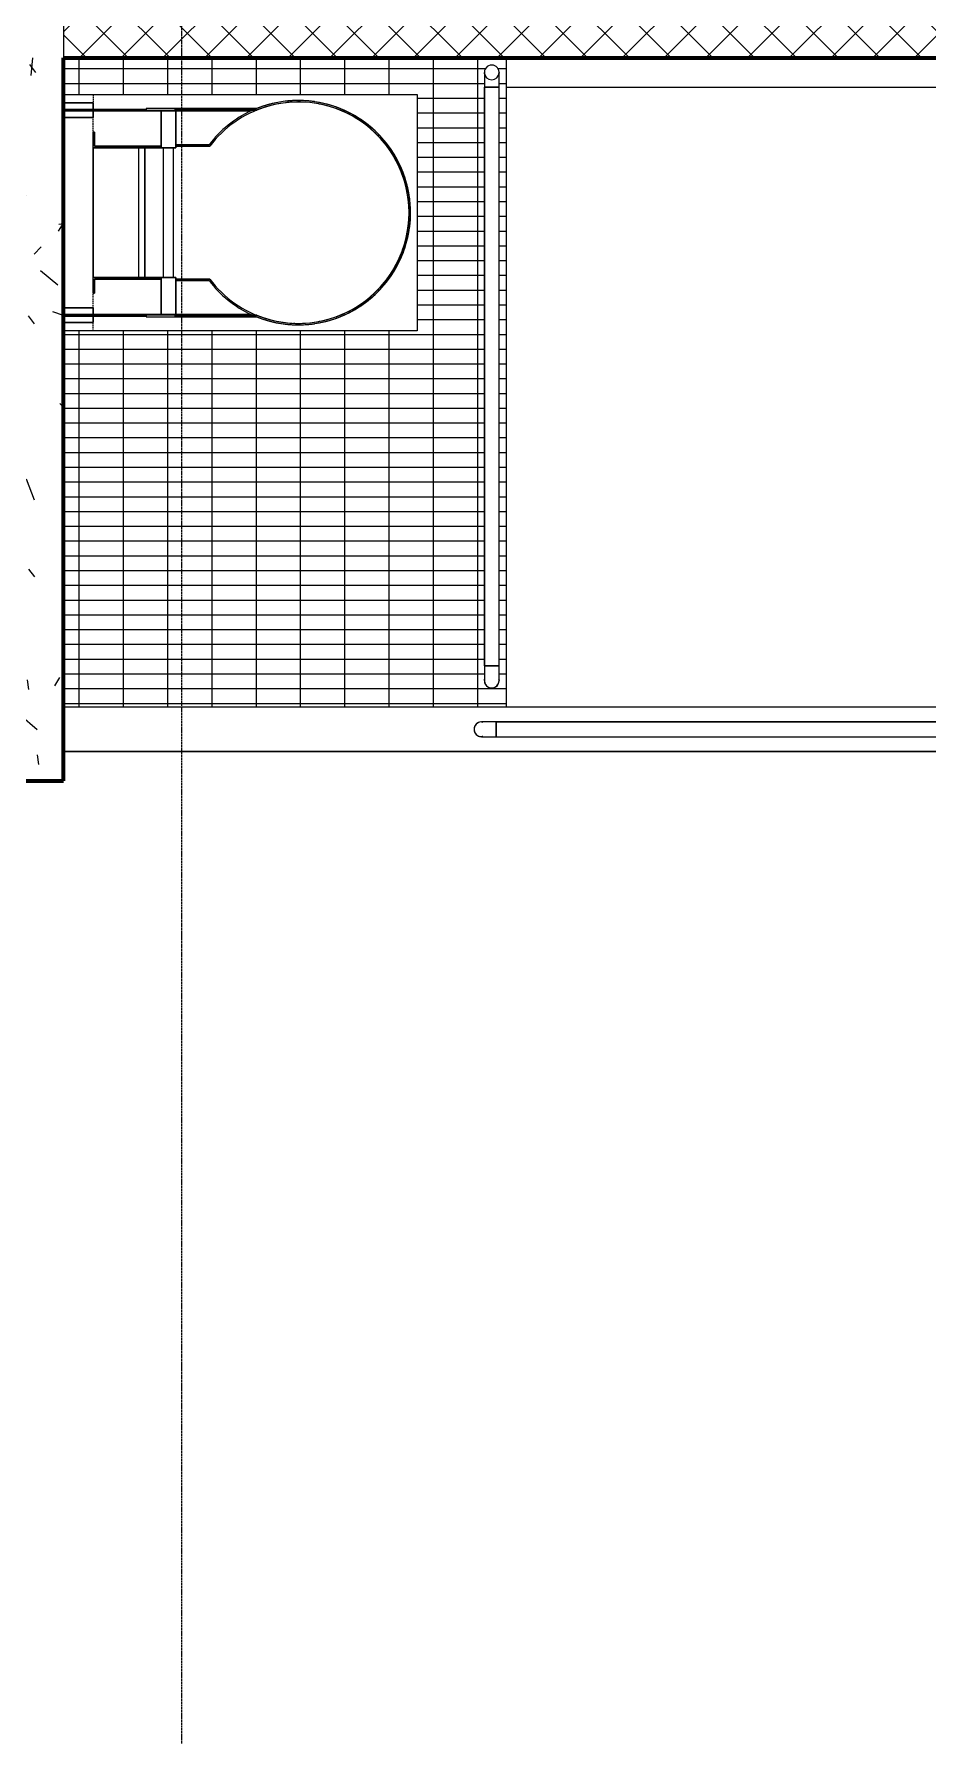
# Model space of a CAD drawing. Header units: millimetres. Extents: x -4391136 to -1798569, y -886572 to -291056.
# Drawn here: x -2668504 to -2665476, y -512834 to -507069 of the extents above; entities that cross this region are included whole.
import ezdxf

# ---------------------------------------------------------------- set-up
doc = ezdxf.new("R2010")
doc.units = ezdxf.units.MM
doc.linetypes.add('Xref-C-1-PP17-AR-2214-01-B$0$DPA_Grid _ Level 100', pattern=[10, 5.5, -1.6, 1.3, -1.6])
doc.linetypes.add('Xref-C-1-PP17-AR-2214-01-B$0$Hidden', pattern=[7.1438, 4.7625, -2.3813])
doc.layers.add('000 - 0_HIDE_OBJ_FRAMING_DEF_DIMS', color=7, linetype='Continuous', plot=False)
for name, color, linetype in [('Xref-C-1-PP17-AR-2214-01-B$0$A-DETL-MBND', 7, 'Xref-C-1-PP17-AR-2214-01-B$0$Hidden'), ('Xref-C-1-PP17-AR-2214-01-B$0$A-FLOR-E', 7, 'Continuous'), ('Xref-C-1-PP17-AR-2214-01-B$0$A-FLOR-HRAL', 7, 'Continuous'), ('Xref-C-1-PP17-AR-2214-01-B$0$A-FLOR-PATT', 7, 'Continuous'), ('Xref-C-1-PP17-AR-2214-01-B$0$A-GENM', 7, 'Continuous'), ('Xref-C-1-PP17-AR-2214-01-B$0$A-Wall', 7, 'Continuous'), ('Xref-C-1-PP17-AR-2214-01-B$0$A-WALL-PATT', 7, 'Continuous'), ('Xref-C-1-PP17-AR-2214-01-B$0$S-BEAM', 7, 'Continuous'), ('Xref-C-1-PP17-AR-2214-01-B$0$WALL-E', 7, 'Continuous')]:
    doc.layers.add(name, color=color, linetype=linetype)

# ---------------------------------------------------------------- blocks, each defined once
blk = doc.blocks.new('Xref-C-1-PP17-AR-2214-01-B$0$Top Rail Type - Top Rail_Internal_-V22-ENTRANCE 2 - LOWER ROOF FLOOR PLAN01-flat-1')
at = {"layer": 'Xref-C-1-PP17-AR-2214-01-B$0$A-FLOR-HRAL', "color": 7, "lineweight": 9}
for p, q in [((-2733777.7, -509398.9), (-2733777.7, -509448.9)), ((-2733777.7, -509398.9), (-2730337.7, -509398.9)), ((-2730337.7, -509398.9), (-2730337.7, -509448.9)), ((-2733777.7, -509448.9), (-2730337.7, -509448.9))]:
    blk.add_line(p, q, dxfattribs=at)
blk = doc.blocks.new('Xref-C-1-PP17-AR-2214-01-B$0$Top Rail Type - Top Rail_Internal_-12332625-ENTRANCE 2 - LOWER ROOF FLOOR PLAN01-flat-1')
at = {"layer": 'Xref-C-1-PP17-AR-2214-01-B$0$A-FLOR-HRAL', "color": 7, "lineweight": 9}
for p, q in [((-2730337.7, -509398.9), (-2733777.7, -509398.9)), ((-2733777.7, -509448.1), (-2733777.7, -509399.8)), ((-2733777.7, -509399.8), (-2733777.7, -509448.1)), ((-2730337.7, -509448.1), (-2730337.7, -509399.8)), ((-2730337.7, -509399.8), (-2730337.7, -509448.1)), ((-2733777.7, -509448.9), (-2730337.7, -509448.9))]:
    blk.add_line(p, q, dxfattribs=at)
blk = doc.blocks.new('Xref-C-1-PP17-AR-2214-01-B$0$Railing - Post Start-V9-ENTRANCE 2 - LOWER ROOF FLOOR PLAN01-flat-1')
at = {"layer": 'Xref-C-1-PP17-AR-2214-01-B$0$A-FLOR-HRAL', "color": 7, "lineweight": 9}
for p, q in [((50, 50), (0, 50)), ((0, 0), (24.5, 0)), ((50, 0.9), (50, 49.1)), ((50, 49.1), (50, 0.9)), ((50, 25), (50, 49.1)), ((50, 49.1), (50, 25)), ((50, 25), (50, 0.9)), ((50, 0.9), (50, 25))]:
    blk.add_line(p, q, dxfattribs=at)
at = {"layer": 'Xref-C-1-PP17-AR-2214-01-B$0$A-FLOR-HRAL', "color": 7, "lineweight": 9, "flags": 128}
for points in [[(50, 50), (48, 50), (46, 50), (44, 50), (42, 50), (40.1, 50), (38.1, 50), (36.2, 50), (34.3, 50), (32.4, 50), (30.5, 50), (28.7, 50), (26.9, 50), (25.2, 50), (23.4, 50), (21.8, 50), (20.1, 50), (18.6, 50), (17, 50), (15.6, 50), (14.1, 50), (12.8, 50), (11.5, 50), (10.2, 50), (9, 50), (7.9, 50), (6.9, 50), (5.9, 50), (5, 50), (4.2, 50), (3.4, 50), (2.7, 50), (2.1, 50), (1.6, 50), (1.1, 50), (0.7, 50), (0.4, 50), (0.2, 50), (0.1, 50), (0, 50), (0, 50)], [(0, 0), (0, 0), (0.2, 0), (0.4, 0), (0.6, 0), (1, 0), (1.4, 0), (1.9, 0), (2.5, 0), (3.2, 0), (3.9, 0), (4.8, 0), (5.7, 0), (6.6, 0), (7.6, 0), (8.7, 0), (9.9, 0), (11.1, 0), (12.4, 0), (13.8, 0), (15.2, 0), (16.6, 0), (18.1, 0), (19.7, 0), (21.3, 0), (23, 0), (24.7, 0), (26.4, 0), (28.2, 0), (30, 0), (31.9, 0), (33.8, 0), (35.7, 0), (37.6, 0), (39.5, 0), (41.5, 0), (43.5, 0), (45.5, 0), (47.5, 0), (49.5, 0), (50, 0)]]:
    blk.add_lwpolyline(points, dxfattribs=at)
at = {"layer": 'Xref-C-1-PP17-AR-2214-01-B$0$A-FLOR-HRAL', "color": 7, "lineweight": 9}
for points in [[(4.8, 49.5), (4.8, 49.5, 0.048149), (0, 50)], [(0, 50), (0, 50, -0.048194), (4.8, 49.5)], [(4.8, 0.5), (4.8, 0.5, -0.048149), (0, 0)], [(0, 0), (0, 0, 0.048194), (4.8, 0.5)]]:
    blk.add_lwpolyline(points, format="xyb", dxfattribs=at)
for start, end in [(90, 270), (80.73193, 180), (180, 279.84735)]:
    blk.add_arc((0, 25), 25, start, end, dxfattribs=at)
blk = doc.blocks.new('Xref-C-1-PP17-AR-2214-01-B$0$Railing - Post End-V10-ENTRANCE 2 - LOWER ROOF FLOOR PLAN01-flat-2')
at = {"layer": 'Xref-C-1-PP17-AR-2214-01-B$0$A-FLOR-HRAL', "color": 7, "lineweight": 9}
for p, q in [((-50, 0.9), (-50, 49.1)), ((-50, 49.1), (-50, 0.9)), ((-50, 25), (-50, 49.1)), ((-50, 49.1), (-50, 25)), ((-50, 25), (-50, 0.9)), ((-50, 0.9), (-50, 25)), ((-50, 0), (0, 0)), ((0, 50), (-24.5, 50))]:
    blk.add_line(p, q, dxfattribs=at)
at = {"layer": 'Xref-C-1-PP17-AR-2214-01-B$0$A-FLOR-HRAL', "color": 7, "lineweight": 9, "flags": 128}
for points in [[(0, 50), (0, 50), (-0.2, 50), (-0.4, 50), (-0.6, 50), (-1, 50), (-1.4, 50), (-1.9, 50), (-2.5, 50), (-3.2, 50), (-3.9, 50), (-4.8, 50), (-5.7, 50), (-6.6, 50), (-7.6, 50), (-8.7, 50), (-9.9, 50), (-11.1, 50), (-12.4, 50), (-13.8, 50), (-15.2, 50), (-16.6, 50), (-18.1, 50), (-19.7, 50), (-21.3, 50), (-23, 50), (-24.7, 50), (-26.4, 50), (-28.2, 50), (-30, 50), (-31.9, 50), (-33.8, 50), (-35.7, 50), (-37.6, 50), (-39.5, 50), (-41.5, 50), (-43.5, 50), (-45.5, 50), (-47.5, 50), (-49.5, 50), (-50, 50)], [(-50, 0), (-48, 0), (-46, 0), (-44, 0), (-42, 0), (-40.1, 0), (-38.1, 0), (-36.2, 0), (-34.3, 0), (-32.4, 0), (-30.5, 0), (-28.7, 0), (-26.9, 0), (-25.2, 0), (-23.4, 0), (-21.8, 0), (-20.1, 0), (-18.6, 0), (-17, 0), (-15.6, 0), (-14.1, 0), (-12.8, 0), (-11.5, 0), (-10.2, 0), (-9, 0), (-7.9, 0), (-6.9, 0), (-5.9, 0), (-5, 0), (-4.2, 0), (-3.4, 0), (-2.7, 0), (-2.1, 0), (-1.6, 0), (-1.1, 0), (-0.7, 0), (-0.4, 0), (-0.2, 0), (-0.1, 0), (0, 0), (0, 0)]]:
    blk.add_lwpolyline(points, dxfattribs=at)
at = {"layer": 'Xref-C-1-PP17-AR-2214-01-B$0$A-FLOR-HRAL', "color": 7, "lineweight": 9}
for points in [[(-4.8, 49.5), (-4.8, 49.5, -0.048149), (0, 50)], [(0, 50), (0, 50, 0.048194), (-4.8, 49.5)], [(-4.8, 0.5), (-4.8, 0.5, 0.048149), (0, 0)], [(0, 0), (0, 0, -0.048194), (-4.8, 0.5)]]:
    blk.add_lwpolyline(points, format="xyb", dxfattribs=at)
for start, end in [(90, 270), (0, 99.84735), (260.73193, 0)]:
    blk.add_arc((0, 25), 25, start, end, dxfattribs=at)
blk = doc.blocks.new('Xref-C-1-PP17-AR-2214-01-B$0$Railing - Railing-12332619-ENTRANCE 2 - LOWER ROOF FLOOR PLAN01-flat-1')
at = {"layer": 'Xref-C-1-PP17-AR-2214-01-B$0$A-FLOR-HRAL', "color": 7, "lineweight": 9}
for p, q in [((-2730337.7, -509398.9), (-2733777.7, -509398.9)), ((-2733777.7, -509399.8), (-2733777.7, -509448.1)), ((-2733777.7, -509448.1), (-2733777.7, -509399.8)), ((-2730337.7, -509399.8), (-2730337.7, -509448.1)), ((-2730337.7, -509448.1), (-2730337.7, -509399.8)), ((-2733777.7, -509448.9), (-2730337.7, -509448.9))]:
    blk.add_line(p, q, dxfattribs=at)
at = {"color": 7}
for name, p in [('Xref-C-1-PP17-AR-2214-01-B$0$Railing - Post Start-V9-ENTRANCE 2 - LOWER ROOF FLOOR PLAN01-flat-1', (-2733827.7, -509448.9)), ('Xref-C-1-PP17-AR-2214-01-B$0$Railing - Post End-V10-ENTRANCE 2 - LOWER ROOF FLOOR PLAN01-flat-2', (-2730287.7, -509448.9))]:
    blk.add_blockref(name, p, dxfattribs=at)
blk = doc.blocks.new('Xref-C-1-PP17-AR-2214-01-B$0$DPA_GM-Cage Ladder_No RC stand - H8700-19601082-ENTRANCE 2 - LOWER ROOF FLOOR PLAN01-flat-1')
at = {"layer": 'Xref-C-1-PP17-AR-2214-01-B$0$A-GENM', "color": 7}
for p, q in [((120, 247.5), (25, 247.5)), ((25, 247.5), (125, 247.5)), ((125, 247.5), (120, 247.5)), ((125, 225), (125, 247.5)), ((125, 247.5), (125, 225)), ((784.5, 253.3), (784.7, 252.1)), ((784.7, 252.1), (784.5, 253.3)), ((24.7, 225), (80, 225)), ((80, 220), (24.7, 220)), ((125, 197.5), (25, 197.5)), ((25, 197.5), (120, 197.5)), ((80, 225), (30, 225)), ((30, 220), (80, 220)), ((80, 225), (305, 225)), ((305, 225), (80, 225)), ((80, 220), (305, 220)), ((305, 220), (80, 220)), ((120, 197.5), (125, 197.5)), ((125, 197.5), (125, 220)), ((125, 220), (125, 197.5)), ((678.1, 227.5), (305, 227.5)), ((305, 227.5), (305, 222.5)), ((400.4, 227.5), (305, 227.5)), ((305, 222.5), (679, 222.5)), ((305, 222.5), (333.4, 222.5)), ((305, 220), (355, 220)), ((405, 220), (305, 220)), ((341.9, 222.5), (359.7, 222.5)), ((355, 220), (355, 100)), ((355, 100), (355, 220)), ((355, 220), (355, 100)), ((355, 100), (355, 220)), ((355, 220), (355, 100)), ((355, 100), (355, 220)), ((355, 220), (355, 100)), ((355, 100), (355, 220)), ((355, 220), (660.7, 220)), ((355, 220), (405, 220)), ((355, 220), (355, 100)), ((355, 95), (355, 220)), ((367.9, 222.5), (382, 222.5)), ((387.6, 222.5), (399.2, 222.5)), ((400.4, 227.5), (678.1, 227.5)), ((679, 222.5), (400.4, 222.5)), ((405, 100), (405, 222.5)), ((405, 220), (405, 222.5)), ((405, 100), (405, 222.5)), ((405, 100), (405, 220)), ((405, 220), (405, 100)), ((405, 220), (660.7, 220)), ((660.7, 220), (405, 220)), ((405, 100), (405, 220)), ((405, 220), (405, 100)), ((405, 220), (660.7, 220)), ((660.7, 220), (405, 220)), ((405, 100), (405, 220)), ((405, 220), (405, 100)), ((405, 220), (660.7, 220)), ((660.7, 220), (405, 220)), ((405, 220), (405, 100)), ((660.7, 220), (405, 220)), ((405, 220), (405, 95)), ((130, 147.5), (125, 147.5)), ((125, 147.5), (130, 147.5)), ((125, 95), (125, 147.5)), ((125, 95), (125, 147.5)), ((130, 147.5), (125, 147.5)), ((125, 147.5), (130, 147.5)), ((125, 95), (125, 147.5)), ((125, 95), (125, 147.5)), ((130, 147.5), (130, 100)), ((130, 100), (130, 147.5)), ((130, 147.5), (130, 100)), ((130, 100), (130, 147.5)), ((125, -345), (125, 95)), ((280, 95), (125, 95)), ((125, 95), (355, 95)), ((355, 95), (125, 95)), ((125, 95), (355, 95)), ((355, 95), (125, 95)), ((125, -345), (125, 95)), ((125, 95), (300, 95)), ((300, 95), (125, 95)), ((125, 95), (125, -345)), ((130, 100), (355, 100)), ((355, 100), (130, 100)), ((130, 100), (355, 100)), ((355, 100), (130, 100)), ((280, -345), (280, 95)), ((300, 95), (300, -345)), ((300, -345), (300, 95)), ((355, 100), (355, 95)), ((355, 100), (355, 95)), ((355, 95), (355, 100)), ((355, 100), (355, 95)), ((355, 95), (355, 100)), ((355, 95), (355, 100)), ((355, 100), (355, 95)), ((355, 95), (405, 95)), ((405, 95), (355, 95)), ((405, 95), (355, 95)), ((355, 95), (405, 95)), ((362.5, 95), (362.5, -345)), ((362.5, 95), (362.5, -345)), ((362.5, 95), (362.5, -345)), ((362.5, 95), (362.5, -345)), ((362.5, 95), (362.5, -345)), ((362.5, 95), (362.5, -345)), ((362.5, 95), (362.5, -345)), ((362.5, 95), (362.5, -345)), ((362.5, 95), (362.5, -345)), ((362.5, 95), (362.5, -345)), ((362.5, 95), (362.5, -345)), ((362.5, 95), (362.5, -345)), ((362.5, 95), (362.5, -345)), ((362.5, 95), (362.5, -345)), ((362.5, 95), (362.5, -345)), ((362.5, 95), (362.5, -345)), ((362.5, 95), (362.5, -345)), ((362.5, 95), (362.5, -345)), ((362.5, 95), (362.5, -345)), ((362.5, 95), (362.5, -345)), ((362.5, 95), (362.5, -345)), ((362.5, 95), (362.5, -345)), ((362.5, 95), (362.5, -345)), ((362.5, 95), (362.5, -345)), ((362.5, 95), (362.5, -345)), ((362.5, 95), (362.5, -345)), ((362.5, 95), (362.5, -345)), ((362.5, 95), (362.5, -345)), ((362.5, 95), (362.5, -345)), ((363.1, 95), (396.6, 95)), ((396.6, 95), (363.1, 95)), ((363.1, 95), (396.6, 95)), ((396.6, 95), (363.1, 95)), ((363.1, 95), (396.6, 95)), ((396.6, 95), (363.1, 95)), ((363.1, 95), (396.6, 95)), ((396.6, 95), (363.1, 95)), ((363.1, 95), (396.6, 95)), ((396.6, 95), (363.1, 95)), ((363.1, 95), (396.6, 95)), ((396.6, 95), (363.1, 95)), ((363.1, 95), (396.6, 95)), ((396.6, 95), (363.1, 95)), ((363.1, 95), (396.6, 95)), ((396.6, 95), (363.1, 95)), ((363.1, 95), (396.6, 95)), ((396.6, 95), (363.1, 95)), ((363.1, 95), (396.6, 95)), ((396.6, 95), (363.1, 95)), ((363.1, 95), (396.6, 95)), ((396.6, 95), (363.1, 95)), ((363.1, 95), (396.6, 95)), ((396.6, 95), (363.1, 95)), ((363.1, 95), (396.6, 95)), ((396.6, 95), (363.1, 95)), ((363.1, 95), (396.6, 95)), ((396.6, 95), (363.1, 95)), ((363.1, 95), (396.6, 95)), ((396.6, 95), (363.1, 95)), ((363.1, 95), (396.6, 95)), ((396.6, 95), (363.1, 95)), ((363.1, 95), (396.6, 95)), ((396.6, 95), (363.1, 95)), ((363.1, 95), (396.6, 95)), ((396.6, 95), (363.1, 95)), ((363.1, 95), (396.6, 95)), ((396.6, 95), (363.1, 95)), ((363.1, 95), (396.6, 95)), ((396.6, 95), (363.1, 95)), ((363.1, 95), (396.6, 95)), ((396.6, 95), (363.1, 95)), ((363.1, 95), (396.6, 95)), ((396.6, 95), (363.1, 95)), ((363.1, 95), (396.6, 95)), ((396.6, 95), (363.1, 95)), ((363.1, 95), (396.6, 95)), ((396.6, 95), (363.1, 95)), ((363.1, 95), (396.6, 95)), ((396.6, 95), (363.1, 95)), ((363.1, 95), (396.6, 95)), ((396.6, 95), (363.1, 95)), ((363.1, 95), (396.6, 95)), ((396.6, 95), (363.1, 95)), ((363.1, 95), (396.6, 95)), ((396.6, 95), (363.1, 95)), ((363.1, 95), (396.6, 95)), ((396.6, 95), (363.1, 95)), ((397.5, -345), (397.5, 95)), ((397.5, -345), (397.5, 95)), ((397.5, -345), (397.5, 95)), ((397.5, -345), (397.5, 95)), ((397.5, -345), (397.5, 95)), ((397.5, -345), (397.5, 95)), ((397.5, -345), (397.5, 95)), ((397.5, -345), (397.5, 95)), ((397.5, -345), (397.5, 95)), ((397.5, -345), (397.5, 95)), ((397.5, -345), (397.5, 95)), ((397.5, -345), (397.5, 95)), ((397.5, -345), (397.5, 95)), ((397.5, -345), (397.5, 95)), ((397.5, -345), (397.5, 95)), ((397.5, -345), (397.5, 95)), ((397.5, -345), (397.5, 95)), ((397.5, -345), (397.5, 95)), ((397.5, -345), (397.5, 95)), ((397.5, -345), (397.5, 95)), ((397.5, -345), (397.5, 95)), ((397.5, -345), (397.5, 95)), ((397.5, -345), (397.5, 95)), ((397.5, -345), (397.5, 95)), ((397.5, -345), (397.5, 95)), ((397.5, -345), (397.5, 95)), ((397.5, -345), (397.5, 95)), ((397.5, -345), (397.5, 95)), ((397.5, -345), (397.5, 95)), ((517.5, 105), (405, 105)), ((405, 105), (517.5, 105)), ((517.5, 105), (405, 105)), ((405, 105), (517.5, 105)), ((517.5, 105), (405, 105)), ((405, 105), (517.5, 105)), ((517.5, 105), (405, 105)), ((405, 105), (517.5, 105)), ((405, 104.4), (405, 100)), ((405, 100), (405, 104.4)), ((405, 104.4), (405, 100)), ((405, 100), (405, 104.4)), ((405, 104.4), (405, 100)), ((405, 100), (405, 104.4)), ((405, 104.4), (405, 100)), ((405, 100), (405, 104.4)), ((405, 100), (520, 100)), ((520, 100), (405, 100)), ((405, 100), (520, 100)), ((520, 100), (405, 100)), ((405, 100), (520, 100)), ((520, 100), (405, 100)), ((405, 100), (520, 100)), ((520, 100), (405, 100)), ((405, 95), (405, 100)), ((405, 100), (405, 95)), ((405, 95), (405, 100)), ((1198.3, -89.5), (1196.9, -89.7)), ((1196.9, -89.7), (1198.3, -89.5)), ((1196.9, -160.3), (1198.3, -160.5)), ((1198.3, -160.5), (1196.9, -160.3)), ((280, -345), (125, -345)), ((355, -345), (125, -345)), ((125, -397.5), (125, -345)), ((125, -345), (355, -345)), ((125, -397.5), (125, -345)), ((355, -345), (125, -345)), ((125, -397.5), (125, -345)), ((125, -345), (355, -345)), ((125, -397.5), (125, -345)), ((300, -345), (125, -345)), ((125, -345), (300, -345)), ((405, -345), (355, -345)), ((355, -470), (355, -345)), ((355, -345), (355, -350)), ((355, -345), (405, -345)), ((355, -350), (355, -345)), ((355, -345), (355, -350)), ((355, -350), (355, -345)), ((355, -345), (355, -350)), ((355, -350), (355, -345)), ((355, -345), (405, -345)), ((405, -345), (355, -345)), ((355, -345), (355, -350)), ((363.1, -345), (367.1, -345)), ((367.1, -345), (363.1, -345)), ((363.1, -345), (367.1, -345)), ((367.1, -345), (363.1, -345)), ((363.1, -345), (367.1, -345)), ((367.1, -345), (363.1, -345)), ((363.1, -345), (367.1, -345)), ((367.1, -345), (363.1, -345)), ((363.1, -345), (367.1, -345)), ((367.1, -345), (363.1, -345)), ((363.1, -345), (367.1, -345)), ((367.1, -345), (363.1, -345)), ((363.1, -345), (367.1, -345)), ((367.1, -345), (363.1, -345)), ((363.1, -345), (367.1, -345)), ((367.1, -345), (363.1, -345)), ((363.1, -345), (367.1, -345)), ((367.1, -345), (363.1, -345)), ((363.1, -345), (367.1, -345)), ((367.1, -345), (363.1, -345)), ((363.1, -345), (367.1, -345)), ((367.1, -345), (363.1, -345)), ((363.1, -345), (367.1, -345)), ((367.1, -345), (363.1, -345)), ((363.1, -345), (367.1, -345)), ((367.1, -345), (363.1, -345)), ((363.1, -345), (367.1, -345)), ((367.1, -345), (363.1, -345)), ((363.1, -345), (367.1, -345)), ((367.1, -345), (363.1, -345)), ((363.1, -345), (367.1, -345)), ((367.1, -345), (363.1, -345)), ((363.1, -345), (367.1, -345)), ((367.1, -345), (363.1, -345)), ((363.1, -345), (367.1, -345)), ((367.1, -345), (363.1, -345)), ((363.1, -345), (367.1, -345)), ((367.1, -345), (363.1, -345)), ((363.1, -345), (367.1, -345)), ((367.1, -345), (363.1, -345)), ((363.1, -345), (367.1, -345)), ((367.1, -345), (363.1, -345)), ((363.1, -345), (367.1, -345)), ((367.1, -345), (363.1, -345)), ((363.1, -345), (367.1, -345)), ((367.1, -345), (363.1, -345)), ((363.1, -345), (367.1, -345)), ((367.1, -345), (363.1, -345)), ((363.1, -345), (367.1, -345)), ((367.1, -345), (363.1, -345)), ((363.1, -345), (367.1, -345)), ((367.1, -345), (363.1, -345)), ((363.1, -345), (367.1, -345)), ((367.1, -345), (363.1, -345)), ((363.1, -345), (367.1, -345)), ((367.1, -345), (363.1, -345)), ((363.1, -345), (367.1, -345)), ((367.1, -345), (363.1, -345)), ((367.6, -345), (396.6, -345)), ((396.6, -345), (367.6, -345)), ((367.6, -345), (396.6, -345)), ((396.6, -345), (367.6, -345)), ((367.6, -345), (396.6, -345)), ((396.6, -345), (367.6, -345)), ((367.6, -345), (396.6, -345)), ((396.6, -345), (367.6, -345)), ((367.6, -345), (396.6, -345)), ((396.6, -345), (367.6, -345)), ((367.6, -345), (396.6, -345)), ((396.6, -345), (367.6, -345)), ((367.6, -345), (396.6, -345)), ((396.6, -345), (367.6, -345)), ((367.6, -345), (396.6, -345)), ((396.6, -345), (367.6, -345)), ((367.6, -345), (396.6, -345)), ((396.6, -345), (367.6, -345)), ((367.6, -345), (396.6, -345)), ((396.6, -345), (367.6, -345)), ((367.6, -345), (396.6, -345)), ((396.6, -345), (367.6, -345)), ((367.6, -345), (396.6, -345)), ((396.6, -345), (367.6, -345)), ((367.6, -345), (396.6, -345)), ((396.6, -345), (367.6, -345)), ((367.6, -345), (396.6, -345)), ((396.6, -345), (367.6, -345)), ((367.6, -345), (396.6, -345)), ((396.6, -345), (367.6, -345)), ((367.6, -345), (396.6, -345)), ((396.6, -345), (367.6, -345)), ((367.6, -345), (396.6, -345)), ((396.6, -345), (367.6, -345)), ((367.6, -345), (396.6, -345)), ((396.6, -345), (367.6, -345)), ((367.6, -345), (396.6, -345)), ((396.6, -345), (367.6, -345)), ((367.6, -345), (396.6, -345)), ((396.6, -345), (367.6, -345)), ((367.6, -345), (396.6, -345)), ((396.6, -345), (367.6, -345)), ((367.6, -345), (396.6, -345)), ((396.6, -345), (367.6, -345)), ((367.6, -345), (396.6, -345)), ((396.6, -345), (367.6, -345)), ((367.6, -345), (396.6, -345)), ((396.6, -345), (367.6, -345)), ((367.6, -345), (396.6, -345)), ((396.6, -345), (367.6, -345)), ((367.6, -345), (396.6, -345)), ((396.6, -345), (367.6, -345)), ((367.6, -345), (396.6, -345)), ((396.6, -345), (367.6, -345)), ((367.6, -345), (396.6, -345)), ((396.6, -345), (367.6, -345)), ((367.6, -345), (396.6, -345)), ((396.6, -345), (367.6, -345)), ((405, -345), (405, -470)), ((405, -350), (405, -345)), ((405, -345), (405, -350)), ((405, -350), (405, -345)), ((130, -397.5), (125, -397.5)), ((125, -397.5), (130, -397.5)), ((130, -397.5), (125, -397.5)), ((125, -397.5), (130, -397.5)), ((355, -350), (130, -350)), ((130, -350), (130, -397.5)), ((130, -350), (355, -350)), ((130, -397.5), (130, -350)), ((355, -350), (130, -350)), ((130, -350), (130, -397.5)), ((130, -350), (355, -350)), ((130, -397.5), (130, -350)), ((355, -350), (355, -470)), ((355, -470), (355, -350)), ((355, -350), (355, -470)), ((355, -470), (355, -350)), ((355, -350), (355, -470)), ((355, -470), (355, -350)), ((355, -350), (355, -470)), ((355, -470), (355, -350)), ((355, -350), (355, -470)), ((405, -470), (405, -350)), ((405, -350), (405, -470)), ((520, -350), (405, -350)), ((405, -350), (405, -354.2)), ((405, -354.2), (405, -350)), ((405, -350), (520, -350)), ((405, -470), (405, -350)), ((405, -350), (405, -470)), ((520, -350), (405, -350)), ((405, -350), (405, -354.2)), ((405, -354.2), (405, -350)), ((405, -350), (520, -350)), ((405, -470), (405, -350)), ((405, -350), (405, -470)), ((520, -350), (405, -350)), ((405, -350), (405, -354.2)), ((405, -354.2), (405, -350)), ((405, -350), (520, -350)), ((405, -472.5), (405, -350)), ((405, -350), (405, -470)), ((520, -350), (405, -350)), ((405, -350), (405, -354.2)), ((405, -354.2), (405, -350)), ((405, -350), (520, -350)), ((405, -472.5), (405, -350)), ((405, -355), (517.5, -355)), ((517.5, -355), (405, -355)), ((405, -355), (517.5, -355)), ((517.5, -355), (405, -355)), ((405, -355), (517.5, -355)), ((517.5, -355), (405, -355)), ((405, -355), (517.5, -355)), ((517.5, -355), (405, -355)), ((120, -447.5), (25, -447.5)), ((25, -447.5), (125, -447.5)), ((125, -447.5), (120, -447.5)), ((125, -470), (125, -447.5)), ((125, -447.5), (125, -470)), ((24.7, -470), (80, -470)), ((80, -475), (24.7, -475)), ((125, -497.5), (25, -497.5)), ((25, -497.5), (120, -497.5)), ((80, -470), (30, -470)), ((30, -475), (80, -475)), ((305, -470), (80, -470)), ((80, -470), (305, -470)), ((305, -475), (80, -475)), ((80, -475), (305, -475)), ((120, -497.5), (125, -497.5)), ((125, -497.5), (125, -475)), ((125, -475), (125, -497.5)), ((355, -470), (305, -470)), ((305, -470), (405, -470)), ((679, -472.5), (305, -472.5)), ((305, -472.5), (305, -477.5)), ((333.4, -472.5), (305, -472.5)), ((305, -477.5), (678.1, -477.5)), ((305, -477.5), (400.4, -477.5)), ((359.7, -472.5), (341.9, -472.5)), ((660.7, -470), (355, -470)), ((405, -470), (355, -470)), ((382, -472.5), (367.9, -472.5)), ((399.2, -472.5), (387.6, -472.5)), ((400.4, -472.5), (679, -472.5)), ((678.1, -477.5), (400.4, -477.5)), ((660.7, -470), (405, -470)), ((405, -470), (660.7, -470)), ((660.7, -470), (405, -470)), ((405, -470), (660.7, -470)), ((660.7, -470), (405, -470)), ((405, -470), (660.7, -470)), ((405, -470), (660.7, -470)), ((405, -472.5), (405, -470)), ((784.7, -502.1), (784.5, -503.3)), ((784.5, -503.3), (784.7, -502.1))]:
    blk.add_line(p, q, dxfattribs=at)
for radius, start, end in [(375, 106.9235, 143.1301), (375, 106.9235, 143.1301), (375, 106.9235, 143.1301), (375, 106.9235, 143.1301), (375, 106.9235, 143.1301), (375, 106.9235, 143.1301), (375, 106.9235, 143.1301), (375, 106.9235, 143.1301), (380, 248.06858, 111.93142), (380, 0.02103, 111.93142), (375, 247.92103, 112.07897), (375, 0.02131, 112.07897), (380, 102.20506, 107.07312), (380, 102.20506, 107.07312), (380, 102.20506, 107.07312), (380, 102.20506, 107.07312), (380, 102.20506, 107.07312), (380, 102.20506, 107.07312), (380, 102.20506, 107.07312), (380, 102.20506, 107.07312), (375, 96.69158, 102.06231), (375, 96.69158, 102.06231), (375, 96.69158, 102.06231), (375, 96.69158, 102.06231), (375, 96.69158, 102.06231), (375, 96.69158, 102.06231), (375, 96.69158, 102.06231), (375, 96.69158, 102.06231), (380, 91.98451, 96.82689), (380, 91.98451, 96.82689), (380, 95.36017, 96.82689), (380, 95.36017, 96.82689), (380, 95.36017, 96.82689), (380, 95.36017, 96.82689), (380, 95.36017, 96.82689), (380, 95.36017, 96.82689), (380, 93.11852, 95.3554), (380, 93.11852, 95.3554), (380, 91.98451, 93.12195), (380, 91.98451, 93.12195), (380, 91.98451, 93.12195), (380, 91.98451, 93.12195), (380, 91.98451, 93.12195), (380, 91.98451, 93.12195), (375, 91.43165, 92.45427), (375, 91.43165, 92.45427), (375, 86.45365, 91.85608), (375, 86.45365, 91.85608), (375, 86.45365, 91.42835), (375, 86.45365, 91.42835), (375, 86.45365, 91.42835), (375, 86.45365, 91.42835), (375, 86.45365, 91.42835), (375, 86.45365, 91.42835), (380, 84.6446, 91.09947), (380, 84.6446, 91.09947), (380, 81.76397, 86.57464), (380, 81.76397, 86.57464), (380, 81.76397, 84.64978), (380, 81.76397, 84.64978), (380, 81.76397, 84.64978), (380, 81.76397, 84.64978), (380, 81.76397, 84.64978), (380, 81.76397, 84.64978), (375, 76.20729, 81.64984), (375, 76.20729, 81.64984), (375, 76.20729, 81.64984), (375, 76.20729, 81.64984), (375, 76.20729, 81.64984), (375, 76.20729, 81.64984), (375, 76.20729, 81.64984), (375, 76.20729, 81.64984), (380, 71.54344, 76.31394), (380, 71.54344, 76.31394), (380, 71.54344, 76.31394), (380, 71.54344, 76.31394), (380, 71.54344, 76.31394), (380, 71.54344, 76.31394), (380, 71.54344, 76.31394), (380, 71.54344, 76.31394), (380, 114.78398, 142.75222), (380, 114.78398, 142.75222), (380, 114.78398, 142.75222), (380, 114.78398, 142.75222), (380, 114.78398, 142.75222), (380, 114.78398, 142.75222), (380, 114.78398, 142.75222), (380, 114.78398, 142.75222), (375, 65.94862, 71.44361), (375, 65.94862, 71.44361), (375, 65.94862, 71.44361), (375, 65.94862, 71.44361), (375, 65.94862, 71.44361), (375, 65.94862, 71.44361), (375, 65.94862, 71.44361), (375, 65.94862, 71.44361), (380, 61.32292, 66.04091), (380, 61.32292, 66.04091), (380, 61.32292, 66.04091), (380, 61.32292, 66.04091), (380, 61.32292, 66.04091), (380, 61.32292, 66.04091), (380, 61.32292, 66.04091), (380, 61.32292, 66.04091), (375, 55.67091, 61.23737), (375, 55.67091, 61.23737), (375, 55.67091, 61.23737), (375, 55.67091, 61.23737), (375, 55.67091, 61.23737), (375, 55.67091, 61.23737), (375, 55.67091, 61.23737), (375, 55.67091, 61.23737), (380, 51.32706, 55.74882), (380, 51.32706, 55.74882), (380, 51.32706, 55.74882), (380, 51.32706, 55.74882), (380, 51.32706, 55.74882), (380, 51.32706, 55.74882), (380, 51.32706, 55.74882), (380, 51.32706, 55.74882), (375, 45.36148, 51.03114), (375, 45.36148, 51.03114), (375, 45.36148, 51.03114), (375, 45.36148, 51.03114), (375, 45.36148, 51.03114), (375, 45.36148, 51.03114), (375, 45.36148, 51.03114), (375, 45.36148, 51.03114), (380, 41.06165, 45.42497), (380, 41.06165, 45.42497), (380, 41.06165, 45.42497), (380, 41.06165, 45.42497), (380, 41.06165, 45.42497), (380, 41.06165, 45.42497), (380, 41.06165, 45.42497), (380, 41.06165, 45.42497), (375, 34.99314, 40.82491), (375, 34.99314, 40.82491), (375, 34.99314, 40.82491), (375, 34.99314, 40.82491), (375, 34.99314, 40.82491), (375, 34.99314, 40.82491), (375, 34.99314, 40.82491), (375, 34.99314, 40.82491), (380, 30.79624, 35.04212), (380, 30.79624, 35.04212), (380, 30.79624, 35.04212), (380, 30.79624, 35.04212), (380, 30.79624, 35.04212), (380, 30.79624, 35.04212), (380, 30.79624, 35.04212), (380, 30.79624, 35.04212), (375, 20.44716, 30.65738), (375, 20.44716, 30.65738), (375, 20.44716, 30.65738), (375, 20.44716, 30.65738), (375, 20.44716, 30.65738), (375, 20.44716, 30.65738), (375, 20.44716, 30.65738), (375, 20.44716, 30.65738), (380, 20.53083, 24.52948), (380, 20.53083, 24.52948), (380, 20.53083, 24.52948), (380, 20.53083, 24.52948), (380, 20.53083, 24.52948), (380, 20.53083, 24.52948), (380, 20.53083, 24.52948), (380, 20.53083, 24.52948), (375, 10.22358, 20.37985), (375, 10.22358, 20.37985), (375, 10.22358, 20.37985), (375, 10.22358, 20.37985), (375, 10.22358, 20.37985), (375, 10.22358, 20.37985), (375, 10.22358, 20.37985), (375, 10.22358, 20.37985), (380, 10.26541, 13.62749), (380, 10.26541, 13.62749), (380, 10.26541, 13.62749), (380, 10.26541, 13.62749), (380, 10.26541, 13.62749), (380, 10.26541, 13.62749), (380, 10.26541, 13.62749), (380, 10.26541, 13.62749), (375, 0.02131, 10.18936), (375, 0.02131, 10.18936), (375, 0.02131, 10.18936), (375, 0.02131, 10.18936), (375, 0.02131, 10.18936), (375, 0.02131, 10.18936), (375, 0.02131, 10.18936), (375, 0.02131, 10.18936), (380, 0.02095, 5.3554), (380, 0.02095, 5.3554), (380, 248.06858, 0), (375, 247.92103, 0), (375, 349.81064, 0), (375, 349.81064, 0), (375, 349.81064, 0), (375, 349.81064, 0), (375, 349.81064, 0), (375, 349.81064, 0), (375, 349.81064, 0), (375, 349.81064, 0), (380, 354.6446, 0), (380, 354.6446, 0), (375, 339.62015, 349.77642), (375, 339.62015, 349.77642), (375, 339.62015, 349.77642), (375, 339.62015, 349.77642), (375, 339.62015, 349.77642), (375, 339.62015, 349.77642), (375, 339.62015, 349.77642), (375, 339.62015, 349.77642), (380, 346.37251, 349.73459), (380, 346.37251, 349.73459), (380, 346.37251, 349.73459), (380, 346.37251, 349.73459), (380, 346.37251, 349.73459), (380, 346.37251, 349.73459), (380, 346.37251, 349.73459), (380, 346.37251, 349.73459), (375, 329.34262, 339.55284), (375, 329.34262, 339.55284), (375, 329.34262, 339.55284), (375, 329.34262, 339.55284), (375, 329.34262, 339.55284), (375, 329.34262, 339.55284), (375, 329.34262, 339.55284), (375, 329.34262, 339.55284), (380, 335.47052, 339.46917), (380, 335.47052, 339.46917), (380, 335.47052, 339.46917), (380, 335.47052, 339.46917), (380, 335.47052, 339.46917), (380, 335.47052, 339.46917), (380, 335.47052, 339.46917), (380, 335.47052, 339.46917), (375, 319.17509, 325.00686), (375, 319.17509, 325.00686), (375, 319.17509, 325.00686), (375, 319.17509, 325.00686), (375, 319.17509, 325.00686), (375, 319.17509, 325.00686), (375, 319.17509, 325.00686), (375, 319.17509, 325.00686), (380, 324.95788, 329.20376), (380, 324.95788, 329.20376), (380, 324.95788, 329.20376), (380, 324.95788, 329.20376), (380, 324.95788, 329.20376), (380, 324.95788, 329.20376), (380, 324.95788, 329.20376), (380, 324.95788, 329.20376), (380, 217.24778, 245.21602), (380, 217.24778, 245.21602), (380, 217.24778, 245.21602), (380, 217.24778, 245.21602), (380, 217.24778, 245.21602), (380, 217.24778, 245.21602), (380, 217.24778, 245.21602), (380, 217.24778, 245.21602), (375, 216.8699, 253.0765), (375, 216.8699, 253.0765), (375, 216.8699, 253.0765), (375, 216.8699, 253.0765), (375, 216.8699, 253.0765), (375, 216.8699, 253.0765), (375, 216.8699, 253.0765), (375, 216.8699, 253.0765), (375, 308.96886, 314.63852), (375, 308.96886, 314.63852), (375, 308.96886, 314.63852), (375, 308.96886, 314.63852), (375, 308.96886, 314.63852), (375, 308.96886, 314.63852), (375, 308.96886, 314.63852), (375, 308.96886, 314.63852), (380, 314.57503, 318.93835), (380, 314.57503, 318.93835), (380, 314.57503, 318.93835), (380, 314.57503, 318.93835), (380, 314.57503, 318.93835), (380, 314.57503, 318.93835), (380, 314.57503, 318.93835), (380, 314.57503, 318.93835), (380, 293.95909, 298.67708), (380, 293.95909, 298.67708), (380, 293.95909, 298.67708), (380, 293.95909, 298.67708), (380, 293.95909, 298.67708), (380, 293.95909, 298.67708), (380, 293.95909, 298.67708), (380, 293.95909, 298.67708), (375, 298.76263, 304.32909), (375, 298.76263, 304.32909), (375, 298.76263, 304.32909), (375, 298.76263, 304.32909), (375, 298.76263, 304.32909), (375, 298.76263, 304.32909), (375, 298.76263, 304.32909), (375, 298.76263, 304.32909), (380, 304.25118, 308.67294), (380, 304.25118, 308.67294), (380, 304.25118, 308.67294), (380, 304.25118, 308.67294), (380, 304.25118, 308.67294), (380, 304.25118, 308.67294), (380, 304.25118, 308.67294), (380, 304.25118, 308.67294), (380, 252.92688, 257.79494), (380, 252.92688, 257.79494), (380, 252.92688, 257.79494), (380, 252.92688, 257.79494), (380, 252.92688, 257.79494), (380, 252.92688, 257.79494), (380, 252.92688, 257.79494), (380, 252.92688, 257.79494), (375, 257.93769, 263.30842), (375, 257.93769, 263.30842), (375, 257.93769, 263.30842), (375, 257.93769, 263.30842), (375, 257.93769, 263.30842), (375, 257.93769, 263.30842), (375, 257.93769, 263.30842), (375, 257.93769, 263.30842), (380, 263.17311, 264.63983), (380, 263.17311, 264.63983), (380, 263.17311, 264.63983), (380, 263.17311, 264.63983), (380, 263.17311, 264.63983), (380, 263.17311, 264.63983), (380, 263.17311, 268.01549), (380, 263.17311, 268.01549), (380, 264.6446, 266.88148), (380, 264.6446, 266.88148), (380, 266.87805, 268.01549), (380, 266.87805, 268.01549), (380, 266.87805, 268.01549), (380, 266.87805, 268.01549), (380, 266.87805, 268.01549), (380, 266.87805, 268.01549), (375, 267.54573, 268.56835), (375, 267.54573, 268.56835), (375, 268.14392, 273.54635), (375, 268.14392, 273.54635), (375, 268.57165, 273.54635), (375, 268.57165, 273.54635), (375, 268.57165, 273.54635), (375, 268.57165, 273.54635), (375, 268.57165, 273.54635), (375, 268.57165, 273.54635), (380, 268.90053, 275.3554), (380, 268.90053, 275.3554), (380, 273.42536, 278.23603), (380, 273.42536, 278.23603), (380, 275.35022, 278.23603), (380, 275.35022, 278.23603), (380, 275.35022, 278.23603), (380, 275.35022, 278.23603), (380, 275.35022, 278.23603), (380, 275.35022, 278.23603), (375, 278.35016, 283.79271), (375, 278.35016, 283.79271), (375, 278.35016, 283.79271), (375, 278.35016, 283.79271), (375, 278.35016, 283.79271), (375, 278.35016, 283.79271), (375, 278.35016, 283.79271), (375, 278.35016, 283.79271), (380, 283.68606, 288.45656), (380, 283.68606, 288.45656), (380, 283.68606, 288.45656), (380, 283.68606, 288.45656), (380, 283.68606, 288.45656), (380, 283.68606, 288.45656), (380, 283.68606, 288.45656), (380, 283.68606, 288.45656), (375, 288.55639, 294.05138), (375, 288.55639, 294.05138), (375, 288.55639, 294.05138), (375, 288.55639, 294.05138), (375, 288.55639, 294.05138), (375, 288.55639, 294.05138), (375, 288.55639, 294.05138), (375, 288.55639, 294.05138)]:
    blk.add_arc((820, -125), radius, start, end, dxfattribs=at)
blk = doc.blocks.new('Xref-C-1-PP17-AR-2214-01-B$0$Top Rail Type - Top Rail_Internal_-V11-ENTRANCE 2 - LOWER ROOF FLOOR PLAN01-flat-1')
at = {"layer": 'Xref-C-1-PP17-AR-2214-01-B$0$A-FLOR-HRAL', "color": 7, "lineweight": 9}
for p, q in [((-2733817.7, -507248.9), (-2733767.7, -507248.9)), ((-2733817.7, -509208.9), (-2733817.7, -507248.9)), ((-2733767.7, -509208.9), (-2733767.7, -507248.9)), ((-2733817.7, -509208.9), (-2733767.7, -509208.9))]:
    blk.add_line(p, q, dxfattribs=at)
blk = doc.blocks.new('Xref-C-1-PP17-AR-2214-01-B$0$Top Rail Type - Top Rail_Internal_-11482200-ENTRANCE 2 - LOWER ROOF FLOOR PLAN01-flat-1')
at = {"layer": 'Xref-C-1-PP17-AR-2214-01-B$0$A-FLOR-HRAL', "color": 7, "lineweight": 9}
for p, q in [((-2733817.7, -507248.9), (-2733817.7, -509208.9)), ((-2733768.6, -507248.9), (-2733816.9, -507248.9)), ((-2733816.9, -507248.9), (-2733768.6, -507248.9)), ((-2733767.7, -509208.9), (-2733767.7, -507248.9)), ((-2733768.6, -509208.9), (-2733816.9, -509208.9)), ((-2733816.9, -509208.9), (-2733768.6, -509208.9))]:
    blk.add_line(p, q, dxfattribs=at)
blk = doc.blocks.new('Xref-C-1-PP17-AR-2214-01-B$0$Railing - Post Start-V9-ENTRANCE 2 - LOWER ROOF FLOOR PLAN01-flat-2')
at = {"layer": 'Xref-C-1-PP17-AR-2214-01-B$0$A-FLOR-HRAL', "color": 7, "lineweight": 9}
for p, q in [((-50, 50), (-50, 0)), ((-0.9, 50), (-49.1, 50)), ((-49.1, 50), (-0.9, 50)), ((-25, 50), (-49.1, 50)), ((-49.1, 50), (-25, 50)), ((-25, 50), (-0.9, 50)), ((-0.9, 50), (-25, 50)), ((0, 0), (0, 24.5))]:
    blk.add_line(p, q, dxfattribs=at)
at = {"layer": 'Xref-C-1-PP17-AR-2214-01-B$0$A-FLOR-HRAL', "color": 7, "lineweight": 9, "flags": 128}
for points in [[(-50, 50), (-50, 48), (-50, 46), (-50, 44), (-50, 42), (-50, 40.1), (-50, 38.1), (-50, 36.2), (-50, 34.3), (-50, 32.4), (-50, 30.5), (-50, 28.7), (-50, 26.9), (-50, 25.2), (-50, 23.4), (-50, 21.8), (-50, 20.1), (-50, 18.6), (-50, 17), (-50, 15.6), (-50, 14.1), (-50, 12.8), (-50, 11.5), (-50, 10.2), (-50, 9), (-50, 7.9), (-50, 6.9), (-50, 5.9), (-50, 5), (-50, 4.2), (-50, 3.4), (-50, 2.7), (-50, 2.1), (-50, 1.6), (-50, 1.1), (-50, 0.7), (-50, 0.4), (-50, 0.2), (-50, 0.1), (-50, 0), (-50, 0)], [(0, 0), (0, 0), (0, 0.2), (0, 0.4), (0, 0.6), (0, 1), (0, 1.4), (0, 1.9), (0, 2.5), (0, 3.2), (0, 3.9), (0, 4.8), (0, 5.7), (0, 6.6), (0, 7.6), (0, 8.7), (0, 9.9), (0, 11.1), (0, 12.4), (0, 13.8), (0, 15.2), (0, 16.6), (0, 18.1), (0, 19.7), (0, 21.3), (0, 23), (0, 24.7), (0, 26.4), (0, 28.2), (0, 30), (0, 31.9), (0, 33.8), (0, 35.7), (0, 37.6), (0, 39.5), (0, 41.5), (0, 43.5), (0, 45.5), (0, 47.5), (0, 49.5), (0, 50)]]:
    blk.add_lwpolyline(points, dxfattribs=at)
at = {"layer": 'Xref-C-1-PP17-AR-2214-01-B$0$A-FLOR-HRAL', "color": 7, "lineweight": 9}
for points in [[(-49.5, 4.8), (-49.5, 4.8, 0.048149), (-50, 0)], [(-50, 0), (-50, 0, -0.048194), (-49.5, 4.8)], [(-0.5, 4.8), (-0.5, 4.8, -0.048149), (0, 0)], [(0, 0), (0, 0, 0.048194), (-0.5, 4.8)]]:
    blk.add_lwpolyline(points, format="xyb", dxfattribs=at)
for start, end in [(170.73193, 270), (180, 0), (270, 9.84735)]:
    blk.add_arc((-25, 0), 25, start, end, dxfattribs=at)
blk = doc.blocks.new('Xref-C-1-PP17-AR-2214-01-B$0$Railing - Post End-V10-ENTRANCE 2 - LOWER ROOF FLOOR PLAN01-flat-3')
at = {"layer": 'Xref-C-1-PP17-AR-2214-01-B$0$A-FLOR-HRAL', "color": 7, "lineweight": 9}
for p, q in [((-50, 0), (-50, -24.5)), ((-0.9, -50), (-49.1, -50)), ((-49.1, -50), (-0.9, -50)), ((-25, -50), (-49.1, -50)), ((-49.1, -50), (-25, -50)), ((-25, -50), (-0.9, -50)), ((-0.9, -50), (-25, -50)), ((0, -50), (0, 0))]:
    blk.add_line(p, q, dxfattribs=at)
for points in [[(-49.5, -4.8), (-49.5, -4.8, -0.048149), (-50, 0)], [(-50, 0), (-50, 0, 0.048194), (-49.5, -4.8)], [(0, 0), (0, 0, -0.048194), (-0.5, -4.8)], [(-0.5, -4.8), (-0.5, -4.8, 0.048149), (0, 0)]]:
    blk.add_lwpolyline(points, format="xyb", dxfattribs=at)
at = {"layer": 'Xref-C-1-PP17-AR-2214-01-B$0$A-FLOR-HRAL', "color": 7, "lineweight": 9, "flags": 128}
for points in [[(-50, 0), (-50, 0), (-50, -0.2), (-50, -0.4), (-50, -0.6), (-50, -1), (-50, -1.4), (-50, -1.9), (-50, -2.5), (-50, -3.2), (-50, -3.9), (-50, -4.8), (-50, -5.7), (-50, -6.6), (-50, -7.6), (-50, -8.7), (-50, -9.9), (-50, -11.1), (-50, -12.4), (-50, -13.8), (-50, -15.2), (-50, -16.6), (-50, -18.1), (-50, -19.7), (-50, -21.3), (-50, -23), (-50, -24.7), (-50, -26.4), (-50, -28.2), (-50, -30), (-50, -31.9), (-50, -33.8), (-50, -35.7), (-50, -37.6), (-50, -39.5), (-50, -41.5), (-50, -43.5), (-50, -45.5), (-50, -47.5), (-50, -49.5), (-50, -50)], [(0, -50), (0, -48), (0, -46), (0, -44), (0, -42), (0, -40.1), (0, -38.1), (0, -36.2), (0, -34.3), (0, -32.4), (0, -30.5), (0, -28.7), (0, -26.9), (0, -25.2), (0, -23.4), (0, -21.8), (0, -20.1), (0, -18.6), (0, -17), (0, -15.6), (0, -14.1), (0, -12.8), (0, -11.5), (0, -10.2), (0, -9), (0, -7.9), (0, -6.9), (0, -5.9), (0, -5), (0, -4.2), (0, -3.4), (0, -2.7), (0, -2.1), (0, -1.6), (0, -1.1), (0, -0.7), (0, -0.4), (0, -0.2), (0, -0.1), (0, 0), (0, 0)]]:
    blk.add_lwpolyline(points, dxfattribs=at)
at = {"layer": 'Xref-C-1-PP17-AR-2214-01-B$0$A-FLOR-HRAL', "color": 7, "lineweight": 9}
for start, end in [(90, 189.84735), (180, 0), (350.73193, 90)]:
    blk.add_arc((-25, 0), 25, start, end, dxfattribs=at)
blk = doc.blocks.new('Xref-C-1-PP17-AR-2214-01-B$0$Railing - Railing-11482197-ENTRANCE 2 - LOWER ROOF FLOOR PLAN01-flat-1')
at = {"layer": 'Xref-C-1-PP17-AR-2214-01-B$0$A-FLOR-HRAL', "color": 7, "lineweight": 9}
for p, q in [((-2733817.7, -507248.9), (-2733817.7, -509208.9)), ((-2733816.9, -507248.9), (-2733768.6, -507248.9)), ((-2733768.6, -507248.9), (-2733816.9, -507248.9)), ((-2733767.7, -509208.9), (-2733767.7, -507248.9)), ((-2733816.9, -509208.9), (-2733768.6, -509208.9)), ((-2733768.6, -509208.9), (-2733816.9, -509208.9))]:
    blk.add_line(p, q, dxfattribs=at)
at = {"color": 7}
for name, p in [('Xref-C-1-PP17-AR-2214-01-B$0$Railing - Post End-V10-ENTRANCE 2 - LOWER ROOF FLOOR PLAN01-flat-3', (-2733767.7, -507198.9)), ('Xref-C-1-PP17-AR-2214-01-B$0$Railing - Post Start-V9-ENTRANCE 2 - LOWER ROOF FLOOR PLAN01-flat-2', (-2733767.7, -509258.9))]:
    blk.add_blockref(name, p, dxfattribs=at)
blk = doc.blocks.new('Xref-C-1-PP17-AR-2214-01-B')
at = {"layer": 'Xref-C-1-PP17-AR-2214-01-B$0$A-FLOR-PATT', "lineweight": 9}
h = blk.add_hatch(dxfattribs=at)
h.set_pattern_fill('ACET-2D-FP_10', style=0, pattern_type=2)
h.set_pattern_definition([(180, (114148.95, 163.92), (0, -50), []), (270, (114148.95, 163.92), (150, -3e-14), [])])
h.paths.add_polyline_path([(-2733786.3, -509283.1), (-2733792.7, -509283.9), (-2733801.1, -509282.3), (-2733808.6, -509278), (-2733812.9, -509273.4), (-2733814.5, -509271), (-2733817, -509258.9), (-2733817.7, -509234.1), (-2733816.9, -507194.4), (-2733812, -507183.3), (-2733807.7, -507179.2), (-2733801.5, -507175.7), (-2733799.2, -507174.8), (-2733792.7, -507173.9), (-2733782.3, -507176.5), (-2733776.9, -507179.9), (-2733772.6, -507184.5), (-2733771.1, -507186.4), (-2733768.5, -507198.9), (-2733767.7, -507225.4), (-2733768.6, -509263.5), (-2733773.5, -509274.6), (-2733778.1, -509279), (-2733781.4, -509281.1)], flags=16)
h.paths.add_polyline_path([(-2735242.7, -508896.8), (-2735242.7, -509348.9), (-2733742.7, -509348.9), (-2733742.7, -507148.9), (-2735242.7, -507148.9), (-2735242.7, -507273.9), (-2734045.3, -507273.9), (-2734045.3, -508073.9), (-2735242.7, -508073.9)])
at = {"layer": 'Xref-C-1-PP17-AR-2214-01-B$0$A-WALL-PATT', "lineweight": 9}
h = blk.add_hatch(dxfattribs=at)
h.set_pattern_fill('ACET-2D-FP_12', angle=50, style=0, pattern_type=2)
h.set_pattern_definition([(140, (-2735242.74, -505043.7), (-385.175, -459.03), [76.2, -838.2]), (85, (-2735242.74, -505043.7), (-746.18, 65.28), [60.96, -670.56]), (190.451, (-2735237.4, -504983), (127.9, -693.38), [64.76, -712.36]), (136.184, (-2735445.95, -505043.7), (-622.3, -648.57), [114.3, -1257.3]), (186.636, (-2735431.9, -504953.3), (122.22, -1050.53), [97.14, -1068.54]), (81.184, (-2735446, -505043.7), (-1110.27, 172.2), [91.44, -1005.84]), (111, (-2735395.14, -504942.1), (-559.426, -214.74), [76.2, -838.2]), (56, (-2735395.14, -504942.1), (-620.98, 418.85), [60.96, -670.56]), (161.451, (-2735361.06, -504891.56), (-224.3, -668.45), [64.76, -712.36]), (127.5, (-2735242.74, -505043.7), (-206.912, -158.769), [33.528, -628.904, 33.528, -1320.292]), (127.5, (-2735242.74, -505043.7), (-206.912, -158.769), [-695.96, -647.192, 33.528, -639.572]), (97.5, (-2735242.74, -505043.7), (-359.307, -47.304), [33.53, -354.584, 33.53, -870.204]), (97.5, (-2735242.74, -505043.7), (-359.307, -47.304), [-421.64, -613.664, 33.53, -223.01]), (57.5, (-2735242.74, -505270.26), (-229.474, 146.191), [33.53, -220.47, 33.53, -1810.51]), (57.5, (-2735242.74, -505270.26), (-229.474, 146.191), [-287.53, -758.95, 33.53, -1018.03]), (47.5, (-2735242.74, -505371.86), (-350.417, 321.1), [33.53, -296.67, 33.53, -1239.52]), (47.5, (-2735242.74, -505371.86), (-350.417, 321.1), [-363.73, -492.76, 33.53, -713.23])])
h.paths.add_polyline_path([(-2735442.7, -509598.9), (-2735242.7, -509598.9), (-2735242.7, -500488.4), (-2735442.7, -500488.4)])
h = blk.add_hatch(dxfattribs=at)
h.set_pattern_fill('ACET-2D-FP_25', style=0, pattern_type=2)
h.set_pattern_definition([(45, (0, 0), (-70.710678, 70.710678), []), (135, (0, 0), (-70.710678, -70.710678), [])])
h.paths.add_polyline_path([(-2730390.6, -507148.9), (-2730077.5, -507148.9), (-2729937.7, -507148.9), (-2729937.7, -506948.9), (-2735242.7, -506948.9), (-2735242.7, -507148.9)])
at = {"layer": '000 - 0_HIDE_OBJ_FRAMING_DEF_DIMS', "color": 7, "linetype": 'Xref-C-1-PP17-AR-2214-01-B$0$DPA_Grid _ Level 100'}
blk.add_line((-2734842.7, -526124.6), (-2734842.7, -489632.9), dxfattribs=at)
at = {"layer": 'Xref-C-1-PP17-AR-2214-01-B$0$A-DETL-MBND', "color": 7}
for p, q in [((-2735142.7, -507273.9), (-2735142.7, -507323.9)), ((-2735142.7, -508018.9), (-2735142.7, -507328.9)), ((-2735142.7, -508073.9), (-2735142.7, -508023.9)), ((-2735142.7, -509348.9), (-2735242.7, -509348.9))]:
    blk.add_line(p, q, dxfattribs=at)
at = {"layer": 'Xref-C-1-PP17-AR-2214-01-B$0$A-FLOR-E', "color": 7}
for p, q in [((-2735242.7, -505168.9), (-2735242.7, -507301.4)), ((-2733742.7, -507148.9), (-2735242.7, -507148.9)), ((-2733742.7, -509348.9), (-2733742.7, -507148.9)), ((-2735242.7, -507273.9), (-2734045.3, -507273.9)), ((-2734045.3, -507273.9), (-2734045.3, -508073.9)), ((-2735242.7, -507996.4), (-2735242.7, -507351.4)), ((-2735242.7, -508046.4), (-2735242.7, -509348.9)), ((-2734045.3, -508073.9), (-2735242.7, -508073.9)), ((-2729937.7, -509348.9), (-2735242.7, -509348.9)), ((-2735242.7, -509498.9), (-2730087.7, -509498.9))]:
    blk.add_line(p, q, dxfattribs=at)
at = {"layer": 'Xref-C-1-PP17-AR-2214-01-B$0$A-Wall', "color": 7, "lineweight": 9}
blk.add_line((-2735242.7, -506948.9), (-2735242.7, -507148.9), dxfattribs=at)
at = {"layer": 'Xref-C-1-PP17-AR-2214-01-B$0$A-Wall', "color": 7, "lineweight": 70}
for p, q in [((-2735242.7, -507148.9), (-2729937.7, -507148.9)), ((-2735242.7, -509598.9), (-2735242.7, -507148.9)), ((-2735442.7, -509598.9), (-2735242.7, -509598.9))]:
    blk.add_line(p, q, dxfattribs=at)
at = {"layer": 'Xref-C-1-PP17-AR-2214-01-B$0$S-BEAM', "color": 7}
for p, q in [((-2735242.7, -507301.4), (-2735242.7, -507248.9)), ((-2733742.7, -507248.9), (-2730337.7, -507248.9)), ((-2735242.7, -507996.4), (-2735242.7, -507351.4)), ((-2735242.7, -509498.9), (-2735242.7, -508046.4))]:
    blk.add_line(p, q, dxfattribs=at)
at = {"layer": 'Xref-C-1-PP17-AR-2214-01-B$0$WALL-E', "color": 7}
for p, q in [((-2735242.7, -504748.9), (-2735242.7, -507301.4)), ((-2735242.7, -507351.4), (-2735242.7, -507996.4)), ((-2735242.7, -509498.9), (-2735242.7, -508046.4)), ((-2729937.7, -509348.9), (-2735242.7, -509348.9)), ((-2730087.7, -509498.9), (-2735242.7, -509498.9))]:
    blk.add_line(p, q, dxfattribs=at)
at = {"color": 7}
for name, p in [('Xref-C-1-PP17-AR-2214-01-B$0$Railing - Railing-11482197-ENTRANCE 2 - LOWER ROOF FLOOR PLAN01-flat-1', (0, 0)), ('Xref-C-1-PP17-AR-2214-01-B$0$Top Rail Type - Top Rail_Internal_-V11-ENTRANCE 2 - LOWER ROOF FLOOR PLAN01-flat-1', (0, 0)), ('Xref-C-1-PP17-AR-2214-01-B$0$Top Rail Type - Top Rail_Internal_-11482200-ENTRANCE 2 - LOWER ROOF FLOOR PLAN01-flat-1', (0, 0)), ('Xref-C-1-PP17-AR-2214-01-B$0$DPA_GM-Cage Ladder_No RC stand - H8700-19601082-ENTRANCE 2 - LOWER ROOF FLOOR PLAN01-flat-1', (-2735267.7, -507548.9)), ('Xref-C-1-PP17-AR-2214-01-B$0$Railing - Railing-12332619-ENTRANCE 2 - LOWER ROOF FLOOR PLAN01-flat-1', (0, 0)), ('Xref-C-1-PP17-AR-2214-01-B$0$Top Rail Type - Top Rail_Internal_-V22-ENTRANCE 2 - LOWER ROOF FLOOR PLAN01-flat-1', (0, 0)), ('Xref-C-1-PP17-AR-2214-01-B$0$Top Rail Type - Top Rail_Internal_-12332625-ENTRANCE 2 - LOWER ROOF FLOOR PLAN01-flat-1', (0, 0))]:
    blk.add_blockref(name, p, dxfattribs=at)

msp = doc.modelspace()

# ---------------------------------------------------------------- block references
at = {"color": 7}
msp.add_blockref('Xref-C-1-PP17-AR-2214-01-B', (66839, 0), dxfattribs=at)

doc.saveas('drawing.dxf')
